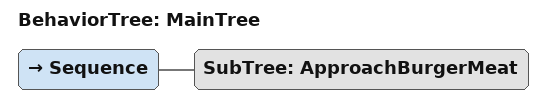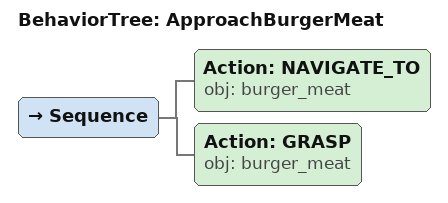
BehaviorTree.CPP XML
<root main_tree_to_execute="MainTree">
  <BehaviorTree ID="MainTree">
    <Sequence>
      <!-- Execute subtree ApproachBurgerMeat -->
      <SubTree ID="ApproachBurgerMeat" />
    </Sequence>
  </BehaviorTree>
  <!-- Subtree definition ApproachBurgerMeat -->
  <BehaviorTree ID="ApproachBurgerMeat">
    <Sequence>
      <!-- Navigate to burger_meat -->
      <Action ID="NAVIGATE_TO" obj="burger_meat" />
      <!-- Grasp burger_meat -->
      <Action ID="GRASP" obj="burger_meat" />
    </Sequence>
  </BehaviorTree>
</root>
